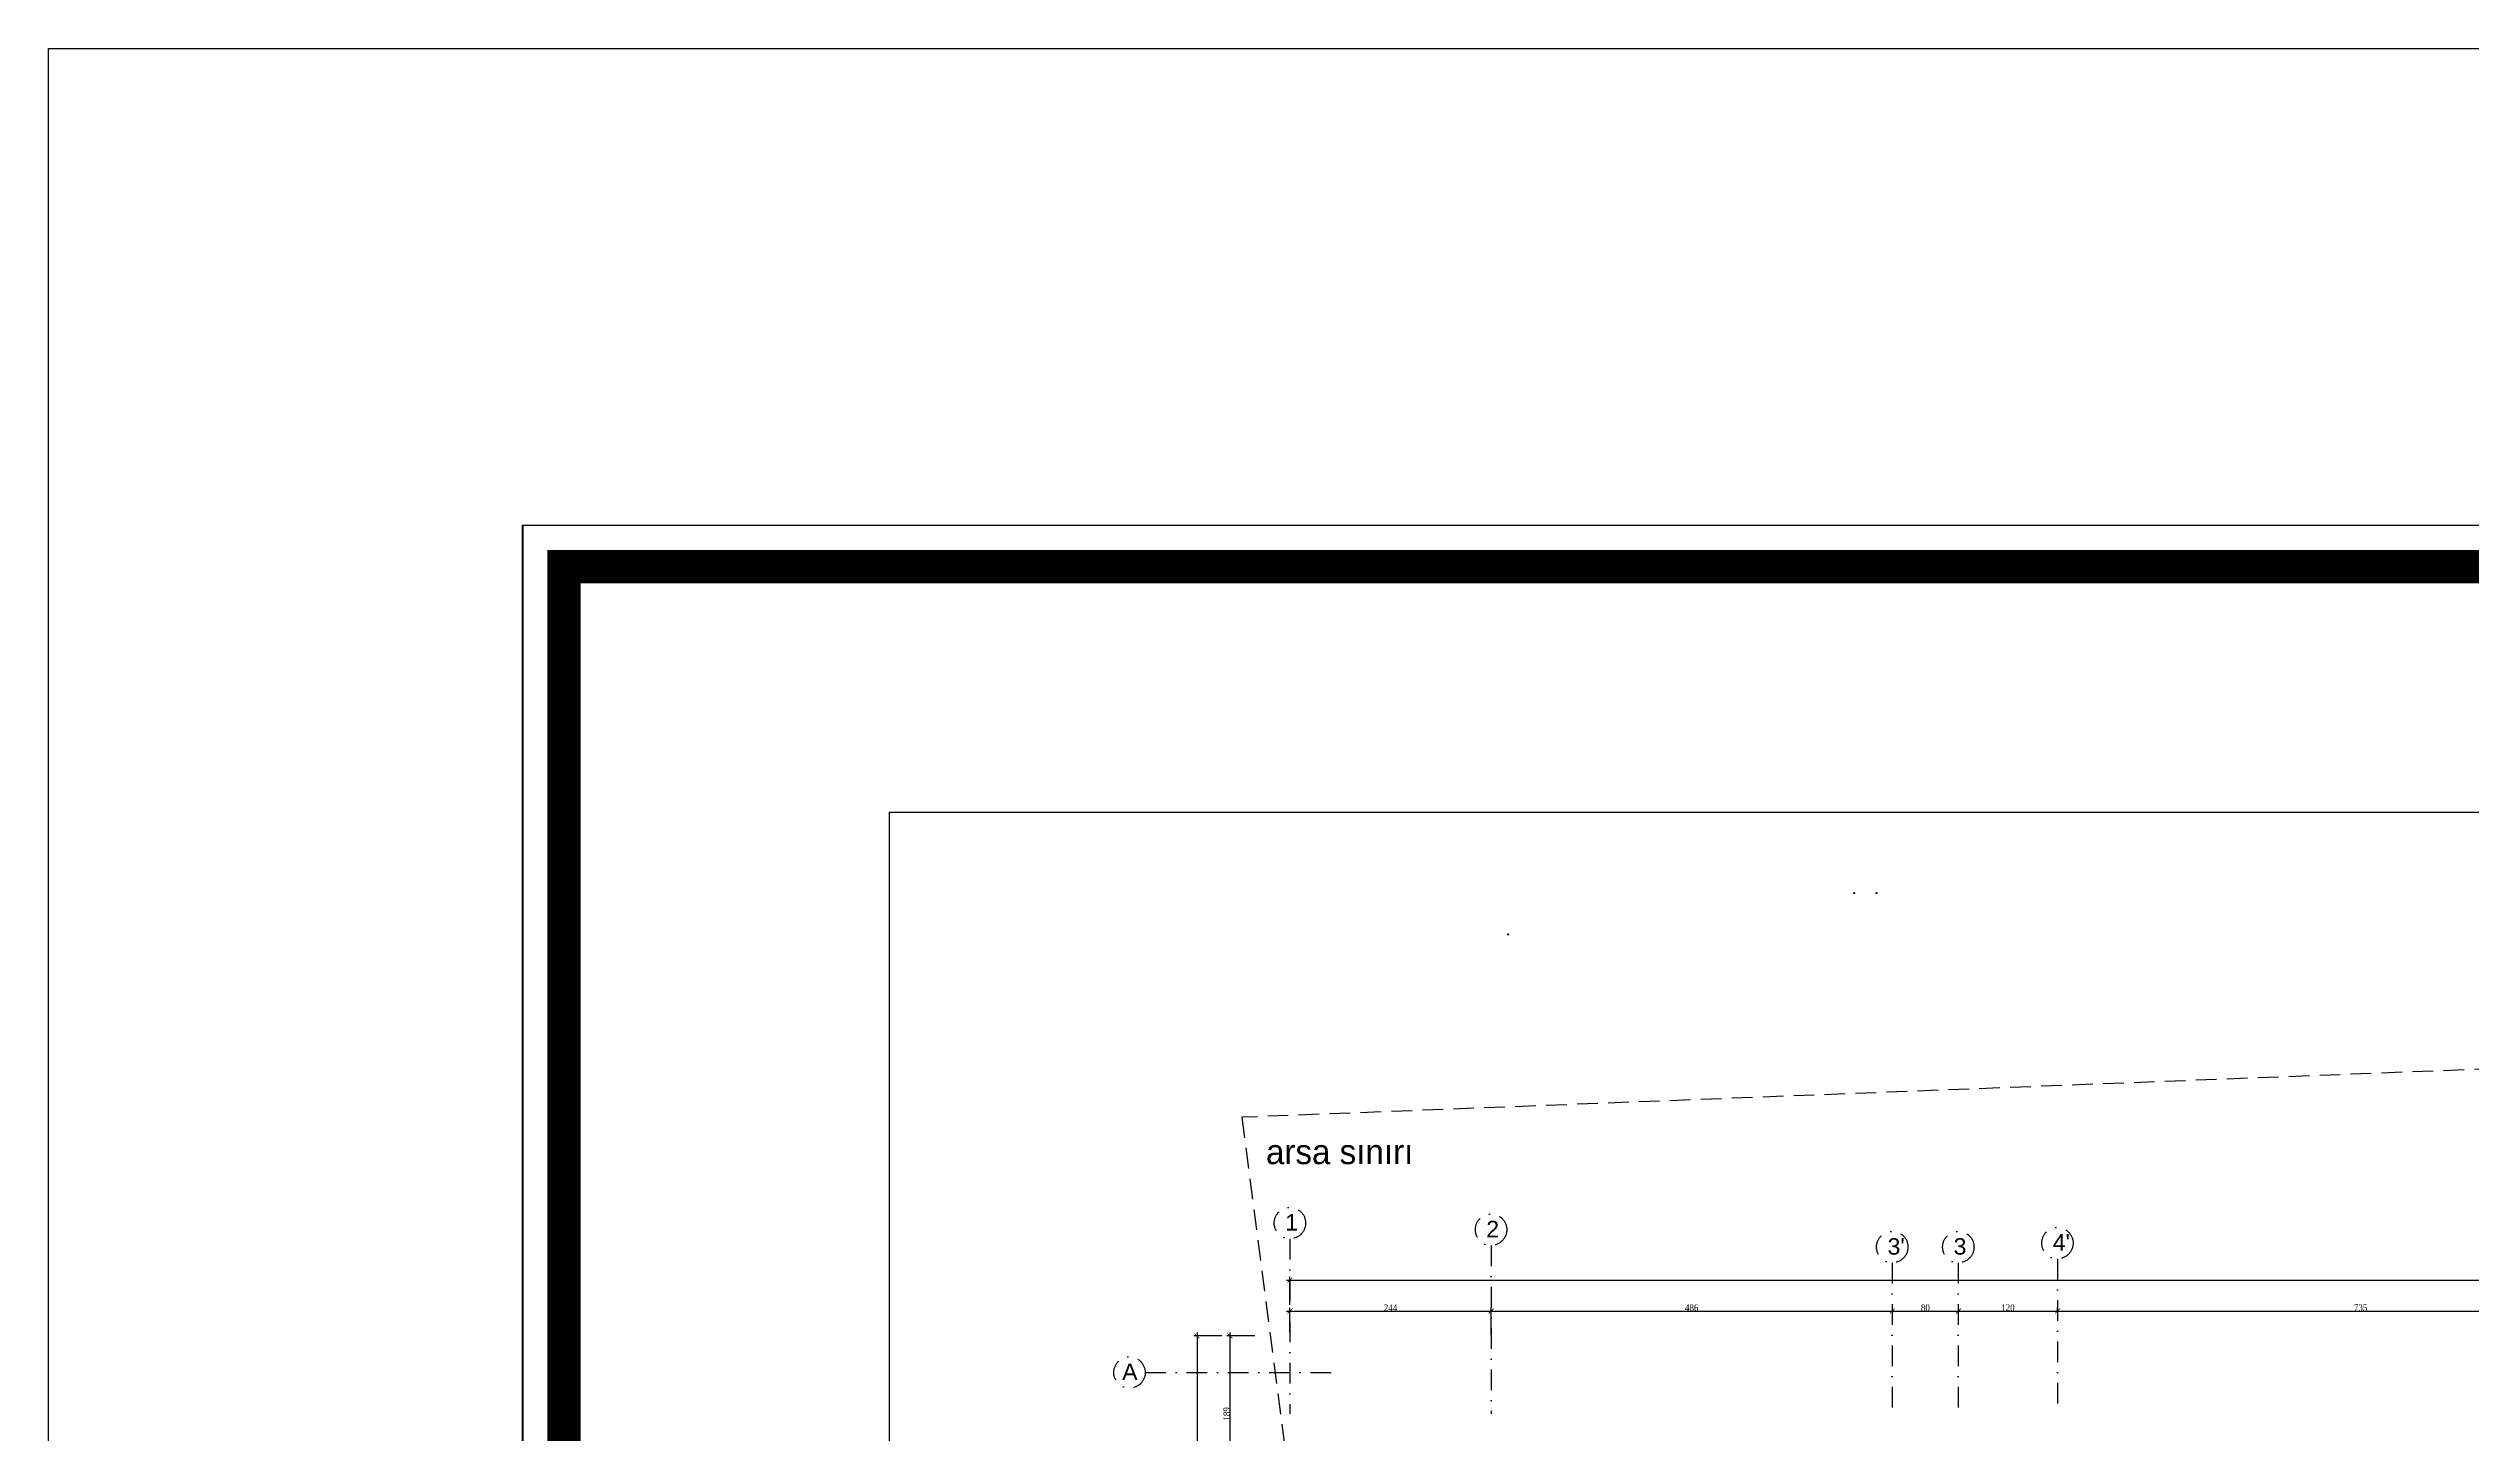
# Model space of a CAD drawing. Header units: millimetres. Extents: x -29311 to -3405, y 28913 to 42880.
# Drawn here: x -20559 to -17624, y 41202 to 42880 of the extents above; entities that cross this region are included whole.
import ezdxf

# ---------------------------------------------------------------- set-up
doc = ezdxf.new("R2010")
doc.units = ezdxf.units.MM
for name, pattern in [('( Hidden )', [0.375, 0.25, -0.125]), ('DASHDOT', [1, 0.5, -0.25, 0, -0.25]), ('DASHDOT2', [0.5, 0.25, -0.125, 0, -0.125])]:
    doc.linetypes.add(name, pattern=pattern)
for name, color, linetype in [('A-AKS', 57, 'DASHDOT'), ('A-AKS.', 57, 'DASHDOT2'), ('A-KAPI-METAL', 84, 'Continuous'), ('vaz_bina2', 161, 'Continuous'), ('yazı1', 7, 'Continuous'), ('Yazılar', 253, 'Continuous')]:
    doc.layers.add(name, color=color, linetype=linetype)
for name, color, linetype, lineweight in [('IZ', 8, 'Continuous', 20), ('olcu-plan', 7, 'Continuous', 20), ('TES_SU', 150, 'Continuous', 25)]:
    doc.layers.add(name, color=color, linetype=linetype, lineweight=lineweight)
doc.styles.add('HA_SMART', font='')
doc.styles.add('text1', font='arial.ttf')
doc.styles.add('YAZ-50', font='times.ttf', dxfattribs={"width": 0.9})
doc.styles.get('HA_SMART').set_extended_font_data('Sakkal Majalla')
doc.dimstyles.new('1-50-plan', dxfattribs={"dimtxt": 8, "dimasz": 6, "dimexe": 4, "dimexo": 4, "dimgap": 0.00625, "dimtad": 1, "dimdec": 0, "dimrnd": 0.0005, "dimzin": 9, "dimdsep": 46, "dimtxsty": 'YAZ-50', "dimblk": 'ARCHTICK', "dimcen": 0.025, "dimdle": 4, "dimadec": 0, "dimazin": 0, "dimtfac": 1, "dimtdec": 0, "dimtmove": 0, "dimatfit": 3, "dimfxl": 30, "dimfxlon": 1, "dimarcsym": 0})

# ---------------------------------------------------------------- blocks, each defined once
blk = doc.blocks.new('ANTET')
at = {"color": 251, "const_width": 20, "elevation": 0}
blk.add_lwpolyline([(-18595, -50619.4), (-18595, -52600.1), (-14668.2, -52600.1), (-14668.2, -50619.4)], close=True, dxfattribs=at)
at = {"layer": 'Yazılar', "elevation": 0}
for points in [[(-18620, -50594.4), (-18620, -52625.1), (-14643.2, -52625.1), (-14643.2, -50594.4)], [(-18397.9, -50768), (-14785.5, -50768), (-14785.5, -52468.9), (-18397.9, -52468.9)]]:
    blk.add_lwpolyline(points, close=True, dxfattribs=at)
blk = doc.blocks.new('_ArchTick')
at = {"color": 0, "linetype": 'ByBlock', "const_width": 0.15}
blk.add_lwpolyline([(-0.5, -0.5), (0.5, 0.5)], dxfattribs=at)
blk = doc.blocks.new('*D538')
at = {"layer": 'DEFPOINTS', "color": 0, "transparency": 16777216}
for p in [(-18811.7, 41350.4), (-19055.3, 41320.3), (-18811.7, 41317.6)]:
    blk.add_point(p, dxfattribs=at)
at = {"layer": 'olcu-plan', "color": 0, "lineweight": -2, "transparency": 16777216}
for p, q in [((-19059.3, 41350.4), (-18807.7, 41350.4)), ((-19055.3, 41324.3), (-19055.3, 41354.4)), ((-18811.7, 41321.6), (-18811.7, 41354.4))]:
    blk.add_line(p, q, dxfattribs=at)
at = {"layer": 'olcu-plan', "color": 0, "lineweight": -2, "transparency": 16777216, "xscale": 6, "yscale": 6, "zscale": 6, "rotation": 180}
blk.add_blockref('_ArchTick', (-19055.3, 41350.4), dxfattribs=at)
at = {"layer": 'olcu-plan', "color": 0, "lineweight": -2, "transparency": 16777216, "xscale": 6, "yscale": 6, "zscale": 6}
blk.add_blockref('_ArchTick', (-18811.7, 41350.4), dxfattribs=at)
at = {"layer": 'olcu-plan', "color": 0, "transparency": 16777216, "insert": (-18933.5, 41354.4), "char_height": 8, "attachment_point": 5, "style": 'YAZ-50'}
blk.add_mtext('244', dxfattribs=at)
blk = doc.blocks.new('*D539')
at = {"layer": 'DEFPOINTS', "color": 0, "transparency": 16777216}
for p in [(-18325.7, 41350.4), (-18325.7, 41350.4), (-18811.7, 41317.6)]:
    blk.add_point(p, dxfattribs=at)
at = {"layer": 'olcu-plan', "color": 0, "lineweight": -2, "transparency": 16777216}
for p, q in [((-18815.7, 41350.4), (-18321.7, 41350.4)), ((-18811.7, 41321.6), (-18811.7, 41354.4)), ((-18325.7, 41350.4), (-18325.7, 41354.4))]:
    blk.add_line(p, q, dxfattribs=at)
at = {"layer": 'olcu-plan', "color": 0, "lineweight": -2, "transparency": 16777216, "xscale": 6, "yscale": 6, "zscale": 6, "rotation": 180}
blk.add_blockref('_ArchTick', (-18811.7, 41350.4), dxfattribs=at)
at = {"layer": 'olcu-plan', "color": 0, "lineweight": -2, "transparency": 16777216, "xscale": 6, "yscale": 6, "zscale": 6}
blk.add_blockref('_ArchTick', (-18325.7, 41350.4), dxfattribs=at)
at = {"layer": 'olcu-plan', "color": 0, "transparency": 16777216, "insert": (-18568.7, 41354.5), "char_height": 8, "attachment_point": 5, "style": 'YAZ-50'}
blk.add_mtext('486', dxfattribs=at)
blk = doc.blocks.new('*D540')
at = {"layer": 'DEFPOINTS', "color": 0, "transparency": 16777216}
for p in [(-18325.7, 41350.4), (-18245.7, 41350.4), (-18245.7, 41350.4)]:
    blk.add_point(p, dxfattribs=at)
at = {"layer": 'olcu-plan', "color": 0, "lineweight": -2, "transparency": 16777216}
for p, q in [((-18329.7, 41350.4), (-18241.7, 41350.4)), ((-18325.7, 41350.4), (-18325.7, 41354.4)), ((-18245.7, 41350.4), (-18245.7, 41354.4))]:
    blk.add_line(p, q, dxfattribs=at)
at = {"layer": 'olcu-plan', "color": 0, "lineweight": -2, "transparency": 16777216, "xscale": 6, "yscale": 6, "zscale": 6, "rotation": 180}
blk.add_blockref('_ArchTick', (-18325.7, 41350.4), dxfattribs=at)
at = {"layer": 'olcu-plan', "color": 0, "lineweight": -2, "transparency": 16777216, "xscale": 6, "yscale": 6, "zscale": 6}
blk.add_blockref('_ArchTick', (-18245.7, 41350.4), dxfattribs=at)
at = {"layer": 'olcu-plan', "color": 0, "transparency": 16777216, "insert": (-18285.7, 41354.5), "char_height": 8, "attachment_point": 5, "style": 'YAZ-50'}
blk.add_mtext('80', dxfattribs=at)
blk = doc.blocks.new('*D541')
at = {"layer": 'DEFPOINTS', "color": 0, "transparency": 16777216}
for p in [(-18245.7, 41350.4), (-18125.7, 41350.4), (-18125.7, 41350.4)]:
    blk.add_point(p, dxfattribs=at)
at = {"layer": 'olcu-plan', "color": 0, "lineweight": -2, "transparency": 16777216}
for p, q in [((-18249.7, 41350.4), (-18121.7, 41350.4)), ((-18245.7, 41350.4), (-18245.7, 41354.4)), ((-18125.7, 41350.4), (-18125.7, 41354.4))]:
    blk.add_line(p, q, dxfattribs=at)
at = {"layer": 'olcu-plan', "color": 0, "lineweight": -2, "transparency": 16777216, "xscale": 6, "yscale": 6, "zscale": 6, "rotation": 180}
blk.add_blockref('_ArchTick', (-18245.7, 41350.4), dxfattribs=at)
at = {"layer": 'olcu-plan', "color": 0, "lineweight": -2, "transparency": 16777216, "xscale": 6, "yscale": 6, "zscale": 6}
blk.add_blockref('_ArchTick', (-18125.7, 41350.4), dxfattribs=at)
at = {"layer": 'olcu-plan', "color": 0, "transparency": 16777216, "insert": (-18185.7, 41354.5), "char_height": 8, "attachment_point": 5, "style": 'YAZ-50'}
blk.add_mtext('120', dxfattribs=at)
blk = doc.blocks.new('*D542')
at = {"layer": 'DEFPOINTS', "color": 0, "transparency": 16777216}
for p in [(-18125.7, 41350.4), (-17391.2, 41350.4), (-17391.2, 41350.4)]:
    blk.add_point(p, dxfattribs=at)
at = {"layer": 'olcu-plan', "color": 0, "lineweight": -2, "transparency": 16777216}
for p, q in [((-18129.7, 41350.4), (-17387.2, 41350.4)), ((-18125.7, 41350.4), (-18125.7, 41354.4)), ((-17391.2, 41350.4), (-17391.2, 41354.4))]:
    blk.add_line(p, q, dxfattribs=at)
at = {"layer": 'olcu-plan', "color": 0, "lineweight": -2, "transparency": 16777216, "xscale": 6, "yscale": 6, "zscale": 6, "rotation": 180}
blk.add_blockref('_ArchTick', (-18125.7, 41350.4), dxfattribs=at)
at = {"layer": 'olcu-plan', "color": 0, "lineweight": -2, "transparency": 16777216, "xscale": 6, "yscale": 6, "zscale": 6}
blk.add_blockref('_ArchTick', (-17391.2, 41350.4), dxfattribs=at)
at = {"layer": 'olcu-plan', "color": 0, "transparency": 16777216, "insert": (-17758.5, 41354.5), "char_height": 8, "attachment_point": 5, "style": 'YAZ-50'}
blk.add_mtext('735', dxfattribs=at)
blk = doc.blocks.new('*D549')
at = {"layer": 'DEFPOINTS', "color": 0, "transparency": 16777216}
for p in [(-14185.7, 41387.8), (-14185.7, 41350.4), (-19055.3, 41320.3)]:
    blk.add_point(p, dxfattribs=at)
at = {"layer": 'olcu-plan', "color": 0, "lineweight": -2, "transparency": 16777216}
for p, q in [((-19059.3, 41387.8), (-14181.7, 41387.8)), ((-19055.3, 41357.8), (-19055.3, 41391.8)), ((-14185.7, 41357.8), (-14185.7, 41391.8))]:
    blk.add_line(p, q, dxfattribs=at)
at = {"layer": 'olcu-plan', "color": 0, "lineweight": -2, "transparency": 16777216, "xscale": 6, "yscale": 6, "zscale": 6, "rotation": 180}
blk.add_blockref('_ArchTick', (-19055.3, 41387.8), dxfattribs=at)
at = {"layer": 'olcu-plan', "color": 0, "lineweight": -2, "transparency": 16777216, "xscale": 6, "yscale": 6, "zscale": 6}
blk.add_blockref('_ArchTick', (-14185.7, 41387.8), dxfattribs=at)
at = {"layer": 'olcu-plan', "color": 0, "transparency": 16777216, "insert": (-16620.5, 41391.9), "char_height": 8, "attachment_point": 5, "style": 'YAZ-50'}
blk.add_mtext('4870', dxfattribs=at)
blk = doc.blocks.new('*D550')
at = {"layer": 'DEFPOINTS', "color": 0, "transparency": 16777216}
for p in [(-19055.3, 41320.3), (-19127.9, 41131.6), (-19055.3, 41131.6)]:
    blk.add_point(p, dxfattribs=at)
at = {"layer": 'olcu-plan', "color": 0, "lineweight": -2, "transparency": 16777216}
for p, q in [((-19097.9, 41320.3), (-19131.9, 41320.3)), ((-19127.9, 41324.3), (-19127.9, 41127.6)), ((-19097.9, 41131.6), (-19131.9, 41131.6))]:
    blk.add_line(p, q, dxfattribs=at)
at = {"layer": 'olcu-plan', "color": 0, "lineweight": -2, "transparency": 16777216, "xscale": 6, "yscale": 6, "zscale": 6}
for p, rotation in [((-19127.9, 41320.3), 90), ((-19127.9, 41131.6), 270)]:
    blk.add_blockref('_ArchTick', p, dxfattribs=dict(at, rotation=rotation))
at = {"layer": 'olcu-plan', "color": 0, "transparency": 16777216, "insert": (-19132, 41225.9), "char_height": 8, "attachment_point": 5, "rotation": 90, "style": 'YAZ-50'}
blk.add_mtext('189', dxfattribs=at)
blk = doc.blocks.new('*D556')
at = {"layer": 'DEFPOINTS', "color": 0, "transparency": 16777216}
for p in [(-19055.3, 41320.3), (-19167.8, 39215.4), (-18805.2, 39215.4)]:
    blk.add_point(p, dxfattribs=at)
at = {"layer": 'olcu-plan', "color": 0, "lineweight": -2, "transparency": 16777216}
for p, q in [((-19137.8, 41320.3), (-19171.8, 41320.3)), ((-19167.8, 41324.3), (-19167.8, 39211.4)), ((-19137.8, 39215.4), (-19171.8, 39215.4))]:
    blk.add_line(p, q, dxfattribs=at)
at = {"layer": 'olcu-plan', "color": 0, "lineweight": -2, "transparency": 16777216, "xscale": 6, "yscale": 6, "zscale": 6}
for p, rotation in [((-19167.8, 41320.3), 90), ((-19167.8, 39215.4), 270)]:
    blk.add_blockref('_ArchTick', p, dxfattribs=dict(at, rotation=rotation))
at = {"layer": 'olcu-plan', "color": 0, "transparency": 16777216, "insert": (-19171.8, 40267.8), "char_height": 8, "attachment_point": 5, "rotation": 90, "style": 'YAZ-50'}
blk.add_mtext('2105', dxfattribs=at)
blk = doc.blocks.new('AKS')
at = {"layer": 'A-AKS.', "ltscale": 100}
for p, q in [((0, 2266.9), (0, 2054.9)), ((243.6, 2258.9), (243.6, 2054.9)), ((729.5, 2237.9), (729.5, 2054.9)), ((809.5, 2237.9), (809.5, 2054.9)), ((929.5, 2242.6), (929.5, 2054.9)), ((-175.3, 2104.9), (50, 2104.9))]:
    blk.add_line(p, q, dxfattribs=at)
for centre in [(0, 2285.9), (243.6, 2277.9), (729.5, 2256.9), (809.5, 2256.9), (929.5, 2261.6), (-194.3, 2104.9)]:
    blk.add_circle(centre, 19, dxfattribs=at)
at = {"layer": 'A-AKS.', "ltscale": 100, "char_height": 20, "width": 18.894, "attachment_point": 1, "style": 'text1'}
for s, insert in [('1', (-5.8, 2296.8)), ('2', (237.8, 2288.7)), ("3'", (723.8, 2267.7)), ('3', (803.8, 2267.7)), ("4'", (923.8, 2272.5)), ('A', (-203.2, 2115.8))]:
    blk.add_mtext(s, dxfattribs=dict(at, insert=insert))
blk = doc.blocks.new('t')
at = {"layer": 'IZ'}
for p, q in [((6, -8), (-6, -8)), ((-4, -8), (-4, -14)), ((-4, -11), (-4, -10)), ((4, -14), (-3, -14)), ((4, -7), (4, -3)), ((4, -8), (4, -14)), ((4, -8), (4, -8)), ((4, -10), (4, -11)), ((4, -12), (4, -13)), ((4, -14), (4, -14))]:
    blk.add_line(p, q, dxfattribs=at)
for points in [[(8, 0), (8, -2), (-8, -2), (-8, 0)], [(-3, -3), (-2, -2), (2, -2), (4, -3), (5, -2), (6, -2), (7, -3), (7, -7), (6, -8), (5, -8), (4, -7), (2, -8), (-2, -8), (-3, -7), (-5, -8), (-6, -8), (-7, -7), (-7, -3), (-6, -2), (-5, -2)]]:
    blk.add_lwpolyline(points, close=True, dxfattribs=at)
for points in [[(-3, -8), (-3, -14), (-4, -14), (4, -14), (4, -8), (4, -9)], [(-3, -7), (-3, -3)]]:
    blk.add_lwpolyline(points, dxfattribs=at)

msp = doc.modelspace()

# ---------------------------------------------------------------- linework, layer by layer
at = {"layer": 'TES_SU'}
for points in [[(-20558.84, 42879.74), (-3405.49, 42879.74), (-3405.49, 28913.48), (-20558.84, 28913.48)], [(-19984.54, 42302.15), (-3727.34, 42302.15), (-3727.34, 29417.64), (-19984.54, 29417.64)]]:
    msp.add_lwpolyline(points, close=True, dxfattribs=at)
at = {"layer": 'vaz_bina2', "linetype": '( Hidden )', "ltscale": 100}
msp.add_lwpolyline([(-19048.76, 41087.28), (-18805.18, 39221.08), (-13792.17, 39238.89), (-12774.38, 39242.51), (-13043.32, 40634.75), (-13285.11, 41117.08), (-13613.35, 41407.74), (-13970.55, 41596.35), (-14341.7, 41706.43), (-14710.49, 41755.81), (-19113.74, 41585.13)], close=True, dxfattribs=at)

# ---------------------------------------------------------------- block references
at = {"xscale": 2, "yscale": 2, "zscale": 2}
msp.add_blockref('ANTET', (17255.54, 143490.88, 0), dxfattribs=at)
at = {"layer": 'A-AKS'}
msp.add_blockref('AKS', (-19055.29, 39171.08), dxfattribs=at)
at = {"layer": 'A-KAPI-METAL', "extrusion": (0, 0, -1), "xscale": 0.1, "yscale": 0.1, "zscale": -0.1, "rotation": 180}
for p in [(18371.86, 41856.14), (18344.98, 41856.14), (18790.92, 41806.14)]:
    msp.add_blockref('t', p, dxfattribs=at)

# ---------------------------------------------------------------- texts
at = {"layer": 'yazı1', "linetype": 'ByBlock', "insert": (-19084.27, 41558.37), "char_height": 30, "width": 407.0194, "attachment_point": 1, "style": 'HA_SMART'}
msp.add_mtext('arsa sınırı', dxfattribs=at)

# ---------------------------------------------------------------- dimensions: what is measured, and where the dimension line sits
at = {"layer": 'olcu-plan'}
for base, p1, p2, picture, middle in [((-14185.74, 41387.84), (-19055.29, 41320.3), (-14185.74, 41350.43), '*D549', (-16620.51, 41391.92)), ((-18811.7, 41350.43), (-19055.29, 41320.3), (-18811.7, 41317.57), '*D538', (-18933.49, 41354.44)), ((-18325.74, 41350.43), (-18811.7, 41317.57), (-18325.74, 41350.43), '*D539', (-18568.72, 41354.51)), ((-18245.74, 41350.43), (-18325.74, 41350.43), (-18245.74, 41350.43), '*D540', (-18285.74, 41354.51)), ((-18125.74, 41350.43), (-18245.74, 41350.43), (-18125.74, 41350.43), '*D541', (-18185.74, 41354.51)), ((-17391.2394, 41350.4331), (-18125.7429, 41350.4331), (-17391.2394, 41350.4331), '*D542', (-17758.4911, 41354.5201))]:
    dim = msp.add_linear_dim(base=base, p1=p1, p2=p2, dimstyle='1-50-plan', dxfattribs=at)
    dim.commit()
    dim.dimension.update_dxf_attribs({"geometry": picture, "text_midpoint": middle})
for base, p2, picture, middle in [((-19167.77, 39215.35), (-18805.18, 39215.35), '*D556', (-19171.84, 40267.83)), ((-19127.91, 41131.55), (-19055.29, 41131.55), '*D550', (-19132, 41225.93))]:
    dim = msp.add_linear_dim(base=base, p1=(-19055.29, 41320.3), p2=p2, angle=90, dimstyle='1-50-plan', dxfattribs=at)
    dim.commit()
    dim.dimension.update_dxf_attribs({"geometry": picture, "text_midpoint": middle})

doc.saveas('drawing.dxf')
